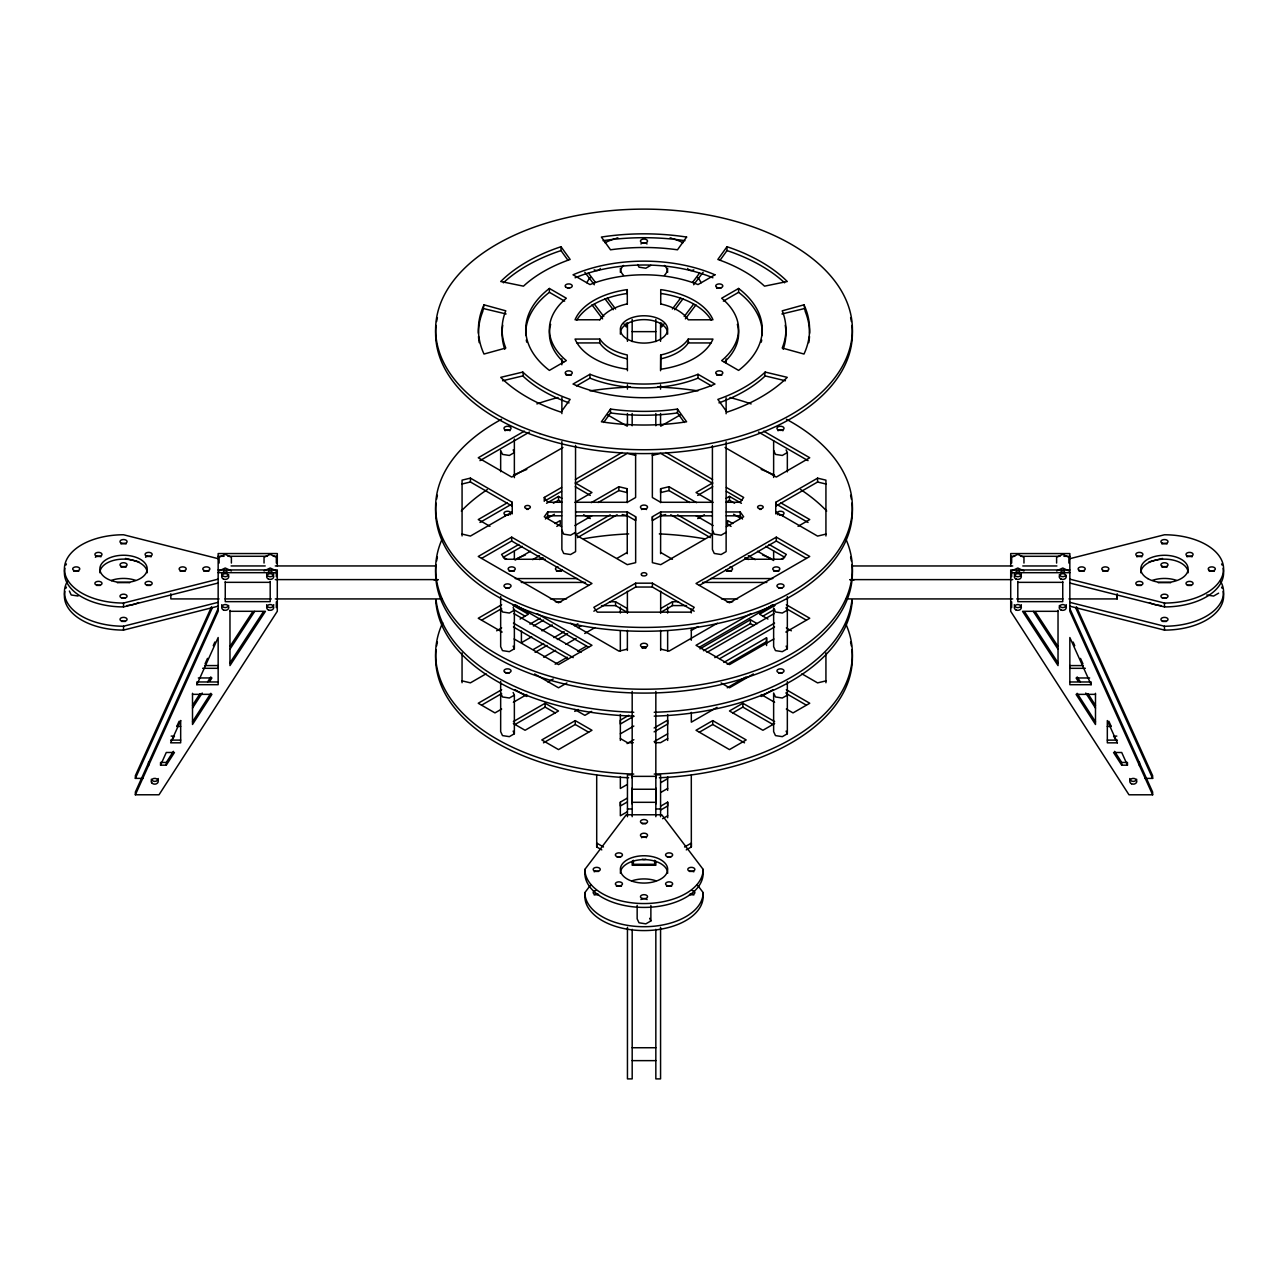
<?xml version="1.0" encoding="UTF-8"?>
<svg xmlns="http://www.w3.org/2000/svg" width="1288" height="1288" viewBox="0 0 1288 1288"><rect width="100%" height="100%" fill="white"/><g stroke="black" fill="none" stroke-linecap="round" stroke-linejoin="round"><path stroke-width="1.5" d="M627.369 650.408L627.385 630.363M627.385 613.297L627.385 591.256M632.183 803.986L632.183 787.998M632.183 778L632.183 691.398M655.834 803.986L655.834 787.998M655.834 778L655.834 691.398M660.615 553.711L660.631 513.88M660.631 502.658L660.631 488.716L669.003 486.719L696.599 502.642M1068.96 598.92L1117.163 598.92L1117.163 593.768M483.998 304.821L482.742 307.719A165.572 95.602 0 0 0 482.742 351.141L483.998 354.039L505.781 348.034A141.922 81.933 0 0 1 505.781 310.827L483.998 304.821L482.742 311.583A165.572 95.602 0 0 0 478.428 333.286M211.586 606.712L135.369 775.666L135.369 778.387L143.242 778.387M135.369 778.387L212.407 607.63M218.155 608.564L135.369 792.039L135.369 794.777L159.02 794.777L277.29 611.301L277.29 569.94L218.155 569.94M135.369 794.777L218.155 611.301L218.155 553.55L277.29 553.55L277.29 565.947M176.81 726.4L179.129 721.248M205.05 663.819L207.513 658.377M213.244 645.674L214.871 642.036M160.549 765.169L166.281 752.482L174.46 752.482L166.281 765.169L160.549 765.169L160.549 762.448L166.281 762.448L173.429 751.339M196.855 684.685L218.155 637.512L218.155 684.685L196.855 684.685L196.855 681.964L218.155 681.964M192.508 705.357L200.059 693.636M207.609 681.932L210.846 676.908M171.385 740.858L174.46 736.092L171.175 736.092M192.508 708.094L202.216 693.024M209.767 681.304L211.924 677.955L198.336 677.955M192.508 721.747L210.846 693.298M229.972 646.447L252.561 611.913M229.972 649.184L254.702 611.365M229.972 662.837L263.316 611.864M610.528 409.053L601.383 421.804L606.407 422.528A165.572 95.602 0 0 0 681.594 422.528L686.617 421.804L677.472 409.053L676.232 409.23A141.922 81.933 0 0 1 611.768 409.23L610.528 409.053L610.528 412.917L603.669 422.48M726.996 246.716L717.851 259.468L718.946 259.838A141.922 81.933 0 0 1 764.525 286.161L787.274 281.509L784.617 278.949A165.572 95.602 0 0 0 731.439 248.246L726.996 246.716L726.996 250.58L720.137 260.144M561.665 511.932L547.722 511.932L544.261 516.762L561.552 526.728M545.42 519.016L547.722 515.796L547.722 511.932M672.368 308.991L680.644 298.059M692.477 282.458L699.577 273.088M664.093 323.771L661.726 326.894L661.726 323.03M674.735 309.732L683.01 298.8M693.652 284.761L703.119 272.267M684.202 316.558L693.652 304.081M685.377 318.861L696.019 304.821M584.881 869.4L626.274 814.773L661.758 814.773L703.151 869.4L703.151 873.264A59.135 34.148 0 0 1 644.016 907.412A59.135 34.148 0 0 1 584.881 873.264L584.881 869.4A59.135 34.148 0 0 0 644.016 903.548A59.135 34.148 0 0 0 703.151 869.4M697.243 884.775L703.151 892.584L703.151 896.448A59.135 34.148 0 0 1 644.016 930.58A59.135 34.148 0 0 1 584.881 896.448L584.881 892.584L590.789 884.775M765.185 372.071L764.525 372.699A141.922 81.933 0 0 1 718.946 399.006L717.851 399.393L726.996 412.144L731.439 410.614A165.572 95.602 0 0 0 784.617 379.912L787.274 377.352L765.185 372.071L764.525 376.563A141.922 81.933 0 0 1 718.946 402.87M549.396 288.464L547.867 289.655A118.271 68.28 0 0 0 547.867 369.205L549.396 370.397L566.334 360.608L565.335 359.771A94.62 54.627 0 0 1 565.335 299.074L566.334 298.236L549.396 288.464L549.396 292.328L547.867 293.519A118.271 68.28 0 0 0 525.794 335.524M650.843 265.328L645.819 268.226L638.961 267.163L637.737 264.539M589.985 374.277L573.047 384.049L575.108 384.935A118.271 68.28 0 0 0 712.892 384.935L714.953 384.049L698.016 374.277L696.567 374.84A94.62 54.627 0 0 1 591.434 374.84L589.985 374.277L589.985 378.125L576.428 385.949M738.604 288.464L721.666 298.236L722.665 299.074A94.62 54.627 0 0 1 722.665 359.771L721.666 360.608L738.604 370.397L740.133 369.205A118.271 68.28 0 0 0 740.133 289.655L738.604 288.464L738.604 292.328L740.133 293.519A118.271 68.28 0 0 1 762.206 335.524M723.357 301.134L738.604 292.328M524.361 431.142L478.251 457.771L511.69 477.075L562.937 447.5M479.957 460.637L529.497 432.044M507.279 502.803L478.251 519.563L489.955 526.325M479.957 522.445L510.708 504.703M512.238 511.932L470.426 536.066L462.07 534.069M661.05 426.022L680.225 414.945M544.261 501.306L544.261 497.442L561.552 487.46M575.382 479.474L622.072 452.523M545.983 500.308L561.552 491.324M575.382 483.338L627.256 453.392L635.612 455.389M546.579 503.302L558.525 496.395L561.874 498.327M553.405 503.222L558.525 500.259L561.874 502.191M511.69 537.144L478.251 556.464L558.525 602.816L591.981 583.496L511.69 537.144L511.69 541.008L588.568 585.38M547.577 518.179L554.404 514.234M574.899 502.401L591.981 492.531L575.253 482.871M481.583 558.396L511.69 541.008M518.822 544.47L501.563 554.436L505.025 559.266L545.178 559.266M555.064 523.54L560.232 520.561L560.232 524.409L556.786 526.406M591.273 502.642L618.852 486.719L627.224 488.716L627.224 502.658M522.268 546.337L503.286 557.302L506.683 559.169M598.163 502.513L618.852 490.583L627.224 492.579L627.224 488.716M515.12 560.087L530.495 551.216M574.899 525.568L591.981 515.715M575.591 532.314L570.568 535.212L563.709 534.15L561.874 530.189M532.62 559.668L539.527 555.692M575.752 534.778L610.222 514.862M539.527 559.556L542.973 557.559M577.475 537.643L617.129 514.749M665.654 514.556L660.631 515.747L652.372 520.577L652.372 516.73L660.647 511.948L712.361 511.948M501.66 604.748L478.251 618.256L502.159 632.07M712.747 482.871L696.019 492.531L713.101 502.401M481.583 620.188L501.66 608.612M697.694 495.429L712.747 486.735M513.139 607.501L514.363 610.142L509.356 613.04L502.497 611.977L500.662 608.033M786.115 449.915L787.338 452.555L782.315 455.453L775.473 454.39L773.637 450.43M617.129 558.284L627.272 552.423M496.637 630.814L501.66 627.916M726.126 498.327L729.475 496.395L741.421 503.302M520.062 619.045L528.418 614.215L513.365 605.521M697.694 518.597L704.375 514.749M726.126 502.191L729.475 500.259L734.595 503.222M529.948 624.133L540.219 618.208M533.377 626.016L543.633 620.091M531.67 636.787L521.415 642.712L521.399 631.023M541.942 630.862L552.198 624.938M514.363 610.142L514.363 648.782L509.356 651.664L502.497 650.617L500.662 646.657L500.662 596.441M712.57 534.729L660.744 564.659L652.372 562.663L652.372 516.73M726.384 526.76L743.659 516.778L740.197 511.948L726.271 511.948M635.66 583.174L593.849 607.324L597.31 612.154L690.738 612.154L694.2 607.324L652.388 583.174L635.66 583.174L635.66 587.038L593.849 611.188M825.93 484.014L817.574 482.018L775.746 506.152L775.746 502.304L817.574 478.154L825.93 480.15L825.93 535.969M726.126 532.314L721.103 535.212L714.26 534.15L712.409 530.189M486.107 673.801L470.426 682.849L462.054 680.853M533.393 649.458L543.649 643.533M553.921 637.608L564.176 631.684M574.448 625.759L577.861 623.794M535.1 652.34L547.078 645.417M557.334 639.492L567.606 633.567M577.861 627.642L581.274 625.678M543.665 657.186L555.627 650.279M565.899 644.354L576.155 638.429M584.704 633.503L594.976 627.578M501.66 689.724L478.234 703.248L494.962 712.908L501.66 709.044M481.583 705.18L501.66 693.588M555.144 664.222L567.267 657.218M577.652 651.229L586.298 646.238M776.31 537.144L696.019 583.496L729.475 602.816L809.75 556.464L776.31 537.144L776.31 541.008L699.432 585.38M798.045 526.325L809.75 519.563L780.721 502.803M660.664 608.548L672.497 601.721L678.518 601.721M513.139 692.493L514.363 695.134L509.356 698.016L502.497 696.969L500.662 693.008M660.664 612.412L672.497 605.585L686.536 605.585M547.996 682.012L553.212 679.001M513.365 702.282L526.744 694.554M566.897 682.962L558.525 687.792L534.617 673.978M781.317 559.169L784.666 557.237L765.603 546.321M513.365 721.586L545.146 703.248L558.525 710.976L525.069 730.28L513.365 723.518M515.039 724.484L545.146 707.112L555.176 712.908M691.302 630.46L698.048 626.548M514.363 695.134L514.363 733.758L509.356 736.656L502.497 735.593L500.662 731.632L500.662 681.416M717.352 623.215L669.036 651.116L660.664 649.12M574.738 711.411L578.119 709.463M750.679 613.748L696.019 645.304L729.475 664.608L773.879 638.977M699.432 647.188L772.881 604.78M575.253 720.62L541.797 739.94L558.525 749.6L591.981 730.28L575.253 720.62L575.253 724.484L543.472 742.838M774.619 605.521L759.566 614.215L767.938 619.045M591.627 711.443L584.881 715.355L574.738 709.495M699.964 648.878L750.405 619.753L757.167 623.666M762.915 616.147L774.619 609.385M703.441 650.73L750.405 623.617L753.786 625.566M706.999 652.372L774.249 613.539M714.808 657.621L774.587 623.102M719.928 658.538L774.587 626.966M628.769 715.307L620.333 720.185L620.333 724.049L633.841 716.241M723.808 662.451L766.553 637.769L766.569 645.562M727.221 664.334L766.553 641.617L766.553 637.769M785.841 632.07L809.75 618.256L786.34 604.748M620.333 733.838L633.841 726.046M787.338 596.634L787.338 648.782L782.315 651.664L775.473 650.617L773.637 646.657L773.637 608.033L775.473 611.977L782.315 613.04L787.338 610.142L786.115 607.501M627.095 743.595L633.857 739.698M654.127 727.994L667.635 720.185L667.635 724.049L654.127 731.858M727.237 687.792L746.058 676.924M753.383 673.978L729.475 687.792L721.103 682.962M654.127 741.647L667.635 733.854M716.981 707.37L691.318 722.182L691.318 712.393M667.667 738.571L660.583 742.677L654.739 742.677M712.731 720.62L696.019 730.28L729.459 749.6L746.187 739.94L712.731 720.62L712.731 724.484L744.512 742.838M774.619 721.586L742.838 703.248L729.459 710.976L762.915 730.28L774.619 723.518M699.352 732.212L712.731 724.484M732.808 712.908L742.838 707.112L772.945 724.484M761.24 696.486L772.945 689.724M627.111 784.569L620.349 788.465L620.349 776.761M627.111 802.086L620.349 805.982L620.349 802.118L627.111 798.222M660.889 782.573L667.651 778.677M627.111 811.875L620.349 815.787L620.349 802.118M660.905 792.378L667.651 788.465M660.905 806.03L667.667 802.134L667.667 817.703M787.338 681.61L787.338 733.758L782.315 736.656L775.473 735.593L773.637 731.632L773.637 693.008L775.473 696.969L782.315 698.016L787.338 695.134L786.115 692.493M660.905 809.894L667.667 805.998L667.667 802.134M662.612 818.701L667.667 815.787M684.572 847.005L691.334 843.109L691.334 846.957L686.263 849.887M650.875 905.496L650.875 920.952L645.851 923.85L638.993 922.788L637.158 918.827L637.158 905.319M1218.625 593.156L1213.602 596.054L1206.759 594.992M219.105 570.906L225.255 568.008L231.389 570.906M264.04 570.906L270.19 568.008L276.34 570.906L276.34 576.702M1056.611 570.922L1062.745 568.024L1068.895 570.922M711.572 385.949L698.016 378.125L696.567 378.704A94.62 54.627 0 0 1 591.434 378.704L589.985 378.125M561.005 246.716L556.561 248.246A165.572 95.602 0 0 0 503.383 278.949L500.726 281.509L523.475 286.161A141.922 81.933 0 0 1 569.054 259.838L570.149 259.468L561.005 246.716L561.005 250.58L567.863 260.144M561.005 250.58L556.561 252.11A165.572 95.602 0 0 0 503.383 282.813M218.155 558.67L123.535 534.761A59.135 34.148 0 0 0 64.4 568.91A59.135 34.148 0 0 0 123.535 603.042L218.155 579.149M64.899 568.314A59.135 34.148 0 0 0 123.535 606.906L218.155 583.013M67.54 581.113A59.135 34.148 0 0 0 123.535 626.226L218.155 602.333M64.899 591.498A59.135 34.148 0 0 0 123.535 630.09L218.155 606.181M1069.845 558.686L1164.465 534.778A59.135 34.148 0 0 1 1223.6 568.926A59.135 34.148 0 0 1 1164.465 603.058L1069.845 579.165M1149.025 561.858L1162.533 558.445M522.815 372.071L500.726 377.352L503.383 379.912A165.572 95.602 0 0 0 556.561 410.614L561.005 412.144L570.149 399.393L569.054 399.006A141.922 81.933 0 0 1 523.475 372.699L522.815 372.071L523.475 376.563A141.922 81.933 0 0 0 569.054 402.87M804.002 304.821L782.219 310.827A141.922 81.933 0 0 1 782.219 348.034L804.002 354.039L805.258 351.141A165.572 95.602 0 0 0 805.258 307.719L804.002 304.821L805.258 311.583A165.572 95.602 0 0 1 809.572 333.286M502.578 380.765L522.815 375.919M781.913 313.966L804.002 308.685M512.238 513.864L512.238 502.272L470.426 478.122L462.07 480.134L462.07 535.937M462.07 483.998L470.426 481.986L512.238 506.136L512.238 502.272M652.356 455.389L660.712 453.392L712.57 483.354M689.692 502.513L669.003 490.583L660.631 492.579L660.631 488.716M825.93 534.101L817.574 536.098L775.762 511.964M627.369 649.152L618.997 651.148L570.697 623.247M825.93 680.885L817.574 682.881L801.893 673.833M627.272 303.871L627.337 303.871A47.221 27.273 0 0 0 599.87 319.827M660.551 370.735L660.728 354.973A47.221 27.273 0 0 0 688.243 339.082L712.956 339.082L712.538 340.032A70.969 40.974 0 0 1 662.37 368.996L660.728 369.237M660.664 358.853L660.728 358.837A47.302 27.306 0 0 0 688.806 342.061M603.058 240.679L606.407 240.196A165.572 95.602 0 0 1 681.594 240.196L684.942 240.679M627.32 304.161L627.272 289.623L625.63 289.848A70.969 40.974 0 0 0 575.462 318.828L575.044 319.778L599.741 319.778M684.331 422.48L677.472 412.917L676.232 413.094A141.922 81.933 0 0 1 611.768 413.094L610.528 412.917M576.944 342.946L599.725 342.914A47.302 27.306 0 0 0 627.304 358.853M632.167 331.644L655.817 331.644M711.057 342.946L688.259 342.946L688.259 339.082M561.665 502.272L547.722 502.272L544.261 497.442M575.591 502.272L627.353 502.288L635.628 497.506L635.612 453.521M712.361 502.288L660.647 502.288L652.356 497.506L652.356 453.537M726.287 502.288L740.214 502.288L743.675 497.458L726.384 487.476M575.591 511.932L627.353 511.932L635.644 516.713L635.66 562.663L627.288 564.659L575.398 534.713M547.722 515.796L561.665 515.796M575.591 515.796L627.353 515.796L635.644 520.577L635.644 516.713M712.361 515.812L660.647 515.812L660.647 511.948M726.271 515.812L740.197 515.812L742.5 519.032M218.155 556.287L224.064 556.287M228.008 556.287L267.437 556.287M273.346 556.287L277.29 556.287M1010.71 556.303L1014.654 556.303M1020.563 556.303L1059.992 556.303M1063.936 556.303L1069.845 556.303M744.706 559.25L782.846 559.25L786.324 554.42L769.065 544.454M231.099 565.947L265.231 565.947M275.278 565.947L435.94 565.947M852.06 565.963L1012.722 565.963M1022.769 565.963L1056.901 565.963M1069.845 569.956L1010.71 569.956L1010.71 611.317L1128.98 794.793L1152.631 794.793L1152.631 792.056L1069.845 608.58M218.155 572.677L277.29 572.677M1010.71 572.693L1069.845 572.693M515.232 578.586L577.443 578.57M710.622 578.554L772.816 578.57M275.278 579.6L437.952 579.6M850.048 579.616L1012.722 579.616M433.943 579.874L437.952 579.874M850.048 579.89L854.057 579.89M225.255 582.337L270.19 582.337M1017.81 582.353L1062.745 582.353M521.254 582.45L585.46 582.434M702.588 582.418L766.811 582.434M635.66 587.038L652.388 587.038L694.2 611.188M219.041 598.92L170.837 598.92L170.837 593.752M225.062 598.92L271.269 598.92M275.278 598.92L441.977 598.92M550.427 598.92L566.495 598.92M721.505 598.92L737.573 598.92M846.023 598.92L1012.722 598.92M1016.731 598.92L1062.938 598.92M555.37 601.754L561.391 601.754M609.546 601.754L615.567 601.754L627.385 608.58L627.385 612.444L615.567 605.618L601.512 605.618M726.674 601.738L732.695 601.738M513.236 605.618L517.245 605.618M770.82 605.601L774.829 605.601M229.972 611.301L265.457 611.301L229.972 665.574L229.972 610.271M1058.028 611.317L1022.543 611.317L1058.028 665.59L1058.028 610.287M204.599 665.574L218.155 665.574M1069.845 665.59L1083.401 665.59M202.667 668.311L218.155 668.311M1069.845 668.327L1085.333 668.327M1089.664 677.971L1076.076 677.971L1078.233 681.32M1069.845 681.98L1091.145 681.98L1091.145 684.701L1069.845 684.701L1069.845 637.528L1091.145 684.701M192.508 694.345L211.924 694.345L192.508 724.484L192.508 693.314M1095.492 694.361L1076.076 694.361L1095.492 724.5L1095.492 693.33M176.665 726.432L180.674 726.432M1107.326 726.448L1111.335 726.448M1116.825 736.108L1113.54 736.108L1116.615 740.874M170.628 740.101L180.674 740.101M1107.326 740.117L1117.372 740.117M633.31 742.677L627.465 742.677L620.365 738.571M1114.571 751.355L1121.719 762.448L1127.451 762.448L1127.451 765.185L1121.719 765.185L1113.54 752.498L1121.719 752.498L1127.451 765.185M632.183 776.358L655.834 776.358M1144.758 778.403L1152.631 778.403L1152.631 775.682L1076.414 606.729M632.183 789.254L655.834 789.254M632.183 802.311L655.834 802.311M627.449 808.977L632.183 808.977M655.834 808.977L660.567 808.977M632.183 1047.74L655.834 1047.74M632.183 1060.636L655.834 1060.636M660.728 293.487L662.37 293.712A70.969 40.974 0 0 1 711.201 320.116M627.272 369.237L625.63 368.996A70.969 40.974 0 0 1 575.462 340.032L575.044 339.082L599.725 339.05L599.741 342.946M78.069 596.038L71.21 594.976L69.375 591.031M483.998 308.685L506.087 313.966M765.185 375.919L785.422 380.765M622.201 514.556L627.224 515.747L627.353 511.932M1069.845 583.029L1164.465 606.922A59.135 34.148 0 0 0 1223.101 568.33M1069.845 602.349L1164.465 626.242A59.135 34.148 0 0 0 1220.46 581.13M1069.845 606.197L1164.465 630.106A59.135 34.148 0 0 0 1223.101 591.514M125.467 558.429L138.975 561.842M726.996 250.58L731.439 252.11A165.572 95.602 0 0 1 784.617 282.813M1023.96 570.922L1017.81 568.024L1011.66 570.922L1011.66 576.718M549.396 292.328L564.643 301.134M763.639 431.142L809.75 457.771L776.31 477.075L725.064 447.5M758.503 432.044L808.043 460.637M777.292 504.703L808.043 522.445M607.727 414.945L626.902 426.006M665.896 452.523L712.57 479.49M726.384 491.34L741.952 500.324M733.596 514.234L740.423 518.179M776.31 541.008L806.417 558.396M732.808 523.54L727.623 520.545L727.623 524.409L731.085 526.406M696.019 515.715L713.101 525.568M757.505 551.216L772.881 560.087M677.617 514.862L712.119 534.761M748.344 555.675L755.251 559.668M670.726 514.749L710.38 537.627M744.899 557.543L748.344 559.539M575.253 486.735L590.307 495.429M786.34 608.612L806.417 620.188M660.615 552.439L672.433 559.266M786.34 627.916L791.363 630.814M583.625 514.749L590.307 518.597M786.324 689.724L809.75 703.248L793.022 712.908L786.324 709.044M786.324 693.588L806.401 705.18M761.24 694.554L774.619 702.282M537.321 613.748L591.981 645.304L558.525 664.608L514.121 638.977M515.12 604.78L588.568 647.188M513.365 609.385L525.069 616.147M513.799 613.555L581.049 652.404M513.413 623.102L573.192 657.621M513.413 626.966L568.072 658.538M515.039 689.724L526.744 696.486M575.253 724.484L588.632 732.212M603.476 846.989L596.714 843.093L596.714 846.957L601.786 849.887M588.407 273.088L595.491 282.458M607.324 298.059L615.6 308.991M584.849 272.267L594.315 284.761M604.957 298.8L613.233 309.732M623.875 323.771L626.242 326.894L626.242 323.03M594.315 304.081L603.782 316.558M591.949 304.821L602.591 318.861M1035.439 611.929L1058.028 646.463M1033.298 611.381L1058.028 649.2M1024.685 611.881L1058.028 662.853M1077.154 676.924L1080.39 681.948M1087.941 693.652L1095.492 705.373M1085.784 693.041L1095.492 708.11M1077.154 693.314L1095.492 721.763M786.115 646.141L787.338 648.782M786.115 731.117L787.338 733.758M513.139 449.915L514.363 452.555L509.356 455.453L502.497 454.39L500.662 450.43L500.662 471.682M649.651 918.312L650.875 920.952M513.139 646.141L514.363 648.782M513.139 731.117L514.363 733.758M1075.593 607.646L1152.631 778.403M1152.631 794.793L1069.845 611.317L1069.845 553.566L1010.71 553.566L1010.71 565.963M1073.129 642.052L1074.755 645.691M1080.487 658.393L1082.95 663.835M1108.871 721.264L1111.19 726.4M660.664 354.989L660.712 369.543M775.746 502.304L775.762 513.896M691.286 609.031L691.286 612.927M691.302 628.544L691.302 640.249M691.302 775.151L691.334 846.957M667.635 607.083L667.635 613.056M667.635 630.862L667.651 650.907M667.667 714.55L667.667 740.439M667.651 776.761L667.651 790.381M627.224 513.88L627.256 553.711M620.333 607.083L620.333 613.056M620.333 630.862L620.333 650.907M620.349 714.55L620.365 740.439M596.698 775.151L596.714 846.957M1164.465 603.058L1164.465 606.922M1164.465 626.242L1164.465 630.106M1139.429 761.997L1139.429 765.861M1121.719 762.448L1121.719 765.185M1117.163 595.072L1117.163 598.92M1068.895 563.065L1068.895 557.269L1062.745 554.371L1056.611 557.269L1056.611 563.065M1062.745 581.548L1062.745 601.657L1017.81 601.657L1017.81 581.548M1023.96 563.065L1023.96 557.269L1017.81 554.371L1011.66 557.269L1011.66 563.065M1011.66 601.818L1011.66 607.614M825.93 652.919L825.93 682.753M817.574 478.154L817.574 482.018M787.338 452.555L787.338 471.859M773.637 440.77L773.637 477.462M773.637 550.861L773.637 560.521M750.405 619.753L750.405 623.617M742.838 703.248L742.838 707.112M740.197 511.948L740.197 515.812M729.475 496.395L729.475 500.259M726.126 358.901L726.126 362.926M726.126 397.783L726.126 413.77M726.126 441.784L726.126 551.618L721.103 554.516L714.26 553.454L712.409 549.509L712.409 445.696M698.016 374.277L698.016 378.125M677.472 409.053L677.472 412.917M672.497 601.721L672.497 605.585M669.003 486.719L669.003 490.583M660.728 304.177L660.728 289.623L662.37 289.848A70.969 40.974 0 0 1 712.538 318.828L712.956 319.778L688.275 319.81A47.221 27.273 0 0 0 660.728 303.952M660.551 323.03L660.551 341.336M660.551 384.806L660.551 389.137M660.551 413.529L660.551 425.764M660.664 591.224L660.664 613.249M660.664 630.331L660.664 650.376M660.567 816.705L660.567 774.845L655.834 774.845L655.834 816.705M660.567 927.344L660.567 1078.893L655.834 1078.893L655.834 929.324M655.817 319.408L655.817 341.578M655.817 413.512L655.817 425.764M655.834 861.27L655.834 865.262L632.183 865.262L632.183 861.27M654.658 860.304L654.658 864.296L633.374 864.296L633.374 860.304M652.388 583.174L652.388 587.038M632.167 319.408L632.167 341.578M632.167 413.512L632.167 425.764M632.183 816.705L632.183 774.845L627.449 774.845L627.449 816.705M632.183 929.324L632.183 1078.893L627.449 1078.893L627.449 927.344M627.272 289.623L627.272 293.487L625.63 293.712A70.969 40.974 0 0 0 576.799 320.116M627.433 323.03L627.433 341.336M627.433 370.735L627.272 354.973A47.221 27.273 0 0 1 599.87 339.082M627.433 384.806L627.433 389.137M627.433 413.529L627.433 425.764M618.852 486.719L618.852 490.583M615.567 601.754L615.567 605.618M575.543 445.39L575.591 551.634L570.568 554.532L563.709 553.47L561.874 549.509L561.874 441.671M561.842 358.772L561.842 364.794M561.874 397.67L561.874 413.641M558.525 496.395L558.525 500.259M545.146 703.248L545.146 707.112M514.363 439.031L514.363 477.655M514.363 551.055L514.363 558.783M470.426 478.122L470.426 481.986M462.054 652.887L462.054 682.721M276.34 563.049L276.34 557.253L270.19 554.355L264.04 557.253L264.04 563.049M276.34 601.802L276.34 607.598M270.19 581.532L270.19 601.641L225.255 601.641L225.255 581.532M231.389 563.049L231.389 557.253L225.255 554.355L219.105 557.253L219.105 563.049M166.281 762.448L166.281 765.169M148.571 761.981L148.571 765.845M123.535 603.042L123.535 606.906M123.535 626.226L123.535 630.09M158.263 778.532A3.542 2.898 0 0 1 151.292 779.272M228.668 605.457A3.542 2.898 0 0 1 221.697 604.7M273.732 604.7A3.542 2.898 0 0 1 270.19 607.598A3.542 2.898 0 0 1 266.648 604.7M273.732 573.804A3.542 2.898 0 0 1 270.19 576.702A3.542 2.898 0 0 1 266.648 573.804M268.419 571.292A3.542 2.898 0 0 1 271.961 571.292M228.668 574.561A3.542 2.898 0 0 1 221.697 573.804M223.468 571.292A3.542 2.898 0 0 1 227.026 571.292M1136.708 779.288A3.542 2.898 0 0 1 1129.737 778.548M1066.303 604.716A3.542 2.898 0 0 1 1059.332 605.473M1021.352 604.716A3.542 2.898 0 0 1 1017.81 607.614A3.542 2.898 0 0 1 1014.268 604.716M1021.352 573.82A3.542 2.898 0 0 1 1017.81 576.718A3.542 2.898 0 0 1 1014.268 573.82M1016.039 571.309A3.542 2.898 0 0 1 1019.581 571.309M1065.82 575.269A3.542 2.898 0 0 1 1059.332 574.577M1060.974 571.309A3.542 2.898 0 0 1 1064.532 571.309M716.756 288.383A3.542 2.045 0 0 1 721.039 288.061M716.756 375.291A3.542 2.045 0 0 1 721.779 375.291M566.221 375.291A3.542 2.045 0 0 1 571.244 375.291M567.783 287.836A3.542 2.045 0 0 1 569.618 287.836M505.009 430.723A3.542 2.045 0 0 1 510.032 430.723M778.709 588.004A3.542 2.045 0 0 1 782.251 588.004M777.968 430.723A3.542 2.045 0 0 1 782.991 430.723M505.749 588.004A3.542 2.045 0 0 1 509.291 588.004M505.749 672.98A3.542 2.045 0 0 1 509.291 672.98M505.009 515.715A3.542 2.045 0 0 1 508.438 515.184A3.542 2.045 0 0 1 504.027 513.654A3.542 2.045 0 0 1 507.214 511.256A3.542 2.045 0 0 1 511.062 513.3M782.991 515.715A3.542 2.045 0 0 0 779.562 515.184A3.542 2.045 0 0 0 783.973 513.654A3.542 2.045 0 0 0 780.786 511.256A3.542 2.045 0 0 0 776.938 513.3M778.709 672.98A3.542 2.045 0 0 1 782.251 672.98M640.941 899.555A3.542 2.045 0 0 1 647.091 899.555M73.722 571.325A3.542 2.045 0 0 1 78.729 571.325M640.909 243.931A3.542 2.045 0 0 1 647.059 243.931M1209.271 571.341A3.542 2.045 0 0 1 1214.278 571.341M65.946 565.013A59.135 34.148 0 0 1 66.413 563.935M180.159 571.325A3.542 2.045 0 0 1 185.182 571.325M203.794 571.325A3.542 2.045 0 0 1 208.833 571.325M145.544 557.253A3.542 2.045 0 0 1 151.131 556.835M146.848 585.476A3.542 2.045 0 0 1 150.39 585.476M96.664 585.476A3.542 2.045 0 0 1 100.223 585.476M95.376 557.253A3.542 2.045 0 0 1 100.963 556.835M121.764 598.308A3.542 2.045 0 0 1 125.306 598.308M121.024 544.003A3.542 2.045 0 0 1 126.047 544.003M99.884 572.774A23.651 13.653 0 0 1 123.535 559.121A23.651 13.653 0 0 1 147.186 572.774M138.75 602.543A23.651 13.653 0 0 1 126.627 605.618M111.702 580.26A23.651 13.653 0 0 1 135.369 580.26M65.946 588.197A59.135 34.148 0 0 1 66.413 587.103M121.764 621.492A3.542 2.045 0 0 1 125.306 621.492M121.024 567.187A3.542 2.045 0 0 1 126.047 567.187M117.417 582.756A23.651 13.653 0 0 1 129.653 582.756M641.505 837.683A3.542 2.045 0 0 1 646.528 837.683M642.213 823.708A3.542 2.045 0 0 1 645.787 823.692M617.145 857.003A3.542 2.045 0 0 1 620.703 857.003M667.329 857.003A3.542 2.045 0 0 1 670.871 857.003M666.588 886.305A3.542 2.045 0 0 1 671.611 886.305M616.421 886.305A3.542 2.045 0 0 1 621.428 886.305M689.547 871.493A3.542 2.045 0 0 1 693.83 871.815M594.203 871.815A3.542 2.045 0 0 1 598.485 871.493M620.365 873.264A23.651 13.653 0 0 1 644.016 859.611A23.651 13.653 0 0 1 667.667 873.264M703.151 892.584A59.135 34.148 0 0 1 644.016 926.716A59.135 34.148 0 0 1 584.881 892.584M692.236 890.604A3.542 2.045 0 0 1 694.602 893.357A3.542 2.045 0 0 1 689.547 894.355M598.485 894.355A3.542 2.045 0 0 1 593.43 893.357A3.542 2.045 0 0 1 595.781 890.604M632.183 880.75A23.651 13.653 0 0 1 655.834 880.75M689.547 894.661A3.542 2.045 0 0 1 693.83 894.999M594.203 894.999A3.542 2.045 0 0 1 598.485 894.661M1221.588 563.951A59.135 34.148 0 0 1 1222.054 565.029M1102.818 571.341A3.542 2.045 0 0 1 1107.841 571.341M1079.151 571.341A3.542 2.045 0 0 1 1084.19 571.341M1137.61 585.493A3.542 2.045 0 0 1 1141.152 585.493M1136.869 556.851A3.542 2.045 0 0 1 1141.893 556.851M1187.037 556.851A3.542 2.045 0 0 1 1192.06 556.851M1187.778 585.493A3.542 2.045 0 0 1 1191.336 585.493M1161.953 544.019A3.542 2.045 0 0 1 1166.976 544.019M1162.694 598.324A3.542 2.045 0 0 1 1166.236 598.324M1140.814 572.79A23.651 13.653 0 0 1 1164.465 559.137A23.651 13.653 0 0 1 1188.116 572.79M1161.374 605.634A23.651 13.653 0 0 1 1149.25 602.559M1152.631 580.276A23.651 13.653 0 0 1 1176.298 580.276M1221.588 587.119A59.135 34.148 0 0 1 1222.054 588.214M1161.953 567.203A3.542 2.045 0 0 1 1166.976 567.203M1162.694 621.508A3.542 2.045 0 0 1 1166.236 621.508M1158.347 582.772A23.651 13.653 0 0 1 1170.583 582.772M620.333 272.267A23.651 13.653 0 0 1 623.505 265.441M664.479 265.441A23.651 13.653 0 0 1 667.635 272.267M604.99 242.74A59.135 34.148 0 0 1 614.424 238.844M616.115 238.296A59.135 34.148 0 0 1 617.838 237.797M670.146 237.797A59.135 34.148 0 0 1 671.869 238.296M673.56 238.844A59.135 34.148 0 0 1 682.978 242.74M600.224 268.403A3.542 2.045 0 0 1 599.757 269.433M599.194 269.852A3.542 2.045 0 0 1 594.171 269.852M693.797 269.852A3.542 2.045 0 0 1 688.79 269.852M688.227 269.433A3.542 2.045 0 0 1 687.744 268.403M667.635 268.403A23.651 13.653 0 0 1 664.479 275.246M623.505 275.246A23.651 13.653 0 0 1 620.333 268.403M586.861 282.748A59.135 34.148 0 0 1 590.129 277.5M697.855 277.5A59.135 34.148 0 0 1 701.107 282.748M642.245 647.381A3.542 2.045 0 0 1 645.803 647.381M645.787 859.241A3.542 2.045 0 0 1 642.245 859.241M642.245 648.347A3.542 2.045 0 0 1 645.787 648.347M556.496 571.325A3.542 2.045 0 0 1 558.09 570.793L559.926 570.793A3.542 2.045 0 0 1 561.52 571.325M509.195 571.325A3.542 2.045 0 0 1 514.202 571.325M726.48 571.341A3.542 2.045 0 0 1 727.221 571.019L729.91 570.809A3.542 2.045 0 0 1 731.504 571.341M773.798 571.341A3.542 2.045 0 0 1 778.805 571.341M851.948 325.429A208.398 120.315 0 0 1 644 453.601A208.398 120.315 0 0 1 436.052 325.429M436.616 321.501A208.398 120.315 0 0 1 437.389 317.589M850.611 317.589A208.398 120.315 0 0 1 851.384 321.501M785.245 325.252A141.922 81.933 0 0 1 783.201 349.273M504.799 349.273A141.922 81.933 0 0 1 502.755 325.252M809.492 336.426A165.572 95.602 0 0 1 808.784 342.656M479.216 342.656A165.572 95.602 0 0 1 478.508 336.426M737.348 324.399A94.62 54.627 0 0 1 724.355 362.137M563.645 362.137A94.62 54.627 0 0 1 550.652 324.399M761.707 339.984A118.271 68.28 0 0 1 761.256 342.206M526.744 342.206A118.271 68.28 0 0 1 526.293 339.984M575.108 277.789A118.271 68.28 0 0 1 712.892 277.789M620.397 334.188A23.651 13.653 0 0 1 644 319.633A23.651 13.653 0 0 1 667.603 334.188M851.932 649.893A208.398 120.315 0 0 1 659.327 777.743M628.657 777.743A208.398 120.315 0 0 1 436.052 649.893M436.6 645.964A208.398 120.315 0 0 1 437.389 642.052M850.595 642.052A208.398 120.315 0 0 1 851.384 645.964M845.862 624.036A208.398 120.315 0 0 1 654.224 774.072M633.76 774.072A208.398 120.315 0 0 1 442.702 622.764M517.132 558.445A208.398 120.315 0 0 1 525.391 554.967M583.496 538.77A208.398 120.315 0 0 1 628.657 533.908M659.327 533.908A208.398 120.315 0 0 1 704.488 538.77M762.593 554.967A208.398 120.315 0 0 1 770.852 558.445M851.948 503.109A208.398 120.315 0 0 1 644 631.281A208.398 120.315 0 0 1 436.052 503.109M436.616 499.181A208.398 120.315 0 0 1 437.389 495.268M850.611 495.268A208.398 120.315 0 0 1 851.384 499.181M641.488 509.533A3.542 2.045 0 0 1 646.512 509.533M759.662 509.404A2.834 1.642 0 0 1 761.128 509.404M526.792 509.388A2.834 1.642 0 0 1 528.273 509.388M786.453 419.292A208.398 120.315 0 0 1 792.957 591.256A208.398 120.315 0 0 1 495.043 591.256A208.398 120.315 0 0 1 501.547 419.292M536.871 403.917A208.398 120.315 0 0 1 557.994 397.525M590.065 390.892A208.398 120.315 0 0 1 630.363 387.06M657.637 387.06A208.398 120.315 0 0 1 697.935 390.892M730.006 397.525A208.398 120.315 0 0 1 751.129 403.917M852.286 599.886A208.398 120.315 0 0 1 654.224 716.128M633.777 716.128A208.398 120.315 0 0 1 435.714 599.886M510.595 514.315A3.542 2.045 0 0 1 510.032 514.749M851.948 599.966A208.398 120.315 0 0 1 654.224 712.264M633.777 712.264A208.398 120.315 0 0 1 436.052 599.966M777.968 514.749A3.542 2.045 0 0 1 777.405 514.315M851.948 564.917A208.398 120.315 0 0 1 644 693.089A208.398 120.315 0 0 1 436.052 564.917M436.616 560.988A208.398 120.315 0 0 1 437.389 557.076M850.611 557.076A208.398 120.315 0 0 1 851.384 560.988M845.862 539.044A208.398 120.315 0 0 1 644 689.225A208.398 120.315 0 0 1 442.138 539.044M461.297 511.046A208.398 120.315 0 0 1 487.315 489.585M513.558 475.079A208.398 120.315 0 0 1 526.808 469.428M761.192 469.428A208.398 120.315 0 0 1 774.442 475.079M800.685 489.585A208.398 120.315 0 0 1 826.703 511.046M562.083 569.94A3.542 2.045 0 0 1 556.191 570.149A3.542 2.045 0 0 1 558.09 566.929M729.91 566.945A3.542 2.045 0 0 1 731.809 570.165A3.542 2.045 0 0 1 725.917 569.94M180.674 720.556L170.628 742.822L180.674 742.822L180.674 720.556M686.617 237.056L677.472 249.808L676.232 249.631A141.922 81.933 0 0 0 611.768 249.631L610.528 249.808L601.383 237.056L606.407 236.332A165.572 95.602 0 0 1 681.594 236.332L686.617 237.056M714.953 274.811L698.016 284.584L696.567 284.004A94.62 54.627 0 0 0 591.434 284.004L589.985 284.584L573.047 274.811L575.108 273.925A118.271 68.28 0 0 1 712.892 273.925L714.953 274.811M1117.372 742.838L1107.326 742.838L1107.326 720.572L1117.372 742.838M1016.039 579.053A3.542 2.898 0 0 0 1021.352 576.557A3.542 2.898 0 0 0 1016.039 574.046A3.542 2.898 0 0 0 1016.039 579.053M1131.508 783.78A3.542 2.898 0 0 0 1136.821 781.269A3.542 2.898 0 0 0 1131.508 778.773A3.542 2.898 0 0 0 1131.508 783.78M1060.974 609.965A3.542 2.898 0 0 0 1066.303 607.453A3.542 2.898 0 0 0 1060.974 604.941A3.542 2.898 0 0 0 1060.974 609.965M1016.039 609.965A3.542 2.898 0 0 0 1021.352 607.453A3.542 2.898 0 0 0 1016.039 604.941A3.542 2.898 0 0 0 1016.039 609.965M1060.974 579.053A3.542 2.898 0 0 0 1066.303 576.557A3.542 2.898 0 0 0 1060.974 574.046A3.542 2.898 0 0 0 1060.974 579.053M223.468 609.949A3.542 2.898 0 0 0 228.797 607.437A3.542 2.898 0 0 0 223.468 604.925A3.542 2.898 0 0 0 223.468 609.949M268.419 609.949A3.542 2.898 0 0 0 273.732 607.437A3.542 2.898 0 0 0 268.419 604.925A3.542 2.898 0 0 0 268.419 609.949M223.468 579.053A3.542 2.898 0 0 0 228.797 576.541A3.542 2.898 0 0 0 223.468 574.029A3.542 2.898 0 0 0 223.468 579.053M268.419 579.053A3.542 2.898 0 0 0 273.732 576.541A3.542 2.898 0 0 0 268.419 574.029A3.542 2.898 0 0 0 268.419 579.053M152.209 783.313A3.542 2.898 0 0 0 158.15 782.009A3.542 2.898 0 0 0 153.803 778.467A3.542 2.898 0 0 0 152.209 783.313M204.55 570.681A3.542 2.045 0 0 0 209.88 568.91A3.542 2.045 0 0 0 204.55 567.139A3.542 2.045 0 0 0 204.55 570.681M146.848 556.191A3.542 2.045 0 0 0 152.177 554.42A3.542 2.045 0 0 0 146.848 552.649A3.542 2.045 0 0 0 146.848 556.191M146.848 585.171A3.542 2.045 0 0 0 152.177 583.4A3.542 2.045 0 0 0 146.848 581.613A3.542 2.045 0 0 0 146.848 585.171M180.9 570.681A3.542 2.045 0 0 0 186.213 568.91A3.542 2.045 0 0 0 180.9 567.139A3.542 2.045 0 0 0 180.9 570.681M96.664 585.171A3.542 2.045 0 0 0 101.994 583.4A3.542 2.045 0 0 0 96.664 581.613A3.542 2.045 0 0 0 96.664 585.171M96.664 556.191A3.542 2.045 0 0 0 101.994 554.42A3.542 2.045 0 0 0 96.664 552.649A3.542 2.045 0 0 0 96.664 556.191M74.446 570.681A3.542 2.045 0 0 0 79.775 568.91A3.542 2.045 0 0 0 74.446 567.139A3.542 2.045 0 0 0 74.446 570.681M121.764 598.002A3.542 2.045 0 0 0 127.077 596.215A3.542 2.045 0 0 0 121.764 594.444A3.542 2.045 0 0 0 121.764 598.002M121.764 543.375A3.542 2.045 0 0 0 127.077 541.588A3.542 2.045 0 0 0 121.764 539.817A3.542 2.045 0 0 0 121.764 543.375M111.702 580.727A23.651 13.653 0 0 0 147.186 568.91A23.651 13.653 0 0 0 111.702 557.076A23.651 13.653 0 0 0 111.702 580.727M121.764 621.17A3.542 2.045 0 0 0 127.077 619.399A3.542 2.045 0 0 0 121.764 617.628A3.542 2.045 0 0 0 121.764 621.17M121.764 566.543A3.542 2.045 0 0 0 127.077 564.772A3.542 2.045 0 0 0 121.764 563.001A3.542 2.045 0 0 0 121.764 566.543M642.245 823.386A3.542 2.045 0 0 0 647.558 821.599A3.542 2.045 0 0 0 642.245 819.828A3.542 2.045 0 0 0 642.245 823.386M617.145 856.697A3.542 2.045 0 0 0 622.474 854.926A3.542 2.045 0 0 0 617.145 853.139A3.542 2.045 0 0 0 617.145 856.697M667.329 856.697A3.542 2.045 0 0 0 672.658 854.926A3.542 2.045 0 0 0 667.329 853.139A3.542 2.045 0 0 0 667.329 856.697M642.245 837.039A3.542 2.045 0 0 0 647.558 835.268A3.542 2.045 0 0 0 642.245 833.481A3.542 2.045 0 0 0 642.245 837.039M667.329 885.661A3.542 2.045 0 0 0 672.658 883.89A3.542 2.045 0 0 0 667.329 882.119A3.542 2.045 0 0 0 667.329 885.661M617.145 885.661A3.542 2.045 0 0 0 622.474 883.89A3.542 2.045 0 0 0 617.145 882.119A3.542 2.045 0 0 0 617.145 885.661M642.245 898.493A3.542 2.045 0 0 0 647.558 896.722A3.542 2.045 0 0 0 642.245 894.935A3.542 2.045 0 0 0 642.245 898.493M689.547 871.171A3.542 2.045 0 0 0 694.876 869.4A3.542 2.045 0 0 0 689.547 867.629A3.542 2.045 0 0 0 689.547 871.171M594.927 871.171A3.542 2.045 0 0 0 600.256 869.4A3.542 2.045 0 0 0 594.927 867.629A3.542 2.045 0 0 0 594.927 871.171M632.183 881.234A23.651 13.653 0 0 0 667.667 869.4A23.651 13.653 0 0 0 632.183 857.583A23.651 13.653 0 0 0 632.183 881.234M1079.167 570.375A3.542 2.045 0 0 0 1085.108 569.457A3.542 2.045 0 0 0 1080.761 566.945A3.542 2.045 0 0 0 1079.167 570.375M1136.869 584.865A3.542 2.045 0 0 0 1142.81 583.931A3.542 2.045 0 0 0 1138.463 581.435A3.542 2.045 0 0 0 1136.869 584.865M1136.869 555.885A3.542 2.045 0 0 0 1142.81 554.967A3.542 2.045 0 0 0 1138.463 552.455A3.542 2.045 0 0 0 1136.869 555.885M1102.818 570.375A3.542 2.045 0 0 0 1108.759 569.457A3.542 2.045 0 0 0 1104.412 566.945A3.542 2.045 0 0 0 1102.818 570.375M1187.037 555.885A3.542 2.045 0 0 0 1192.978 554.967A3.542 2.045 0 0 0 1188.631 552.455A3.542 2.045 0 0 0 1187.037 555.885M1187.037 584.865A3.542 2.045 0 0 0 1192.978 583.931A3.542 2.045 0 0 0 1188.631 581.435A3.542 2.045 0 0 0 1187.037 584.865M1209.271 570.375A3.542 2.045 0 0 0 1215.196 569.457A3.542 2.045 0 0 0 1210.849 566.945A3.542 2.045 0 0 0 1209.271 570.375M1161.953 543.053A3.542 2.045 0 0 0 1167.894 542.135A3.542 2.045 0 0 0 1163.547 539.624A3.542 2.045 0 0 0 1161.953 543.053M1161.953 597.68A3.542 2.045 0 0 0 1167.894 596.763A3.542 2.045 0 0 0 1163.547 594.251A3.542 2.045 0 0 0 1161.953 597.68M1147.737 578.586A23.651 13.653 0 0 0 1187.311 572.452A23.651 13.653 0 0 0 1158.347 555.74A23.651 13.653 0 0 0 1147.737 578.586M1161.953 566.237A3.542 2.045 0 0 0 1167.894 565.319A3.542 2.045 0 0 0 1163.547 562.808A3.542 2.045 0 0 0 1161.953 566.237M1161.953 620.864A3.542 2.045 0 0 0 1167.894 619.947A3.542 2.045 0 0 0 1163.547 617.435A3.542 2.045 0 0 0 1161.953 620.864M642.213 242.869A3.542 2.045 0 0 0 647.542 241.098A3.542 2.045 0 0 0 642.213 239.327A3.542 2.045 0 0 0 642.213 242.869M539.801 433.621A208.398 120.315 0 0 0 852.398 329.422A208.398 120.315 0 0 0 539.801 225.239A208.398 120.315 0 0 0 539.801 433.621M566.221 374.325A3.542 2.045 0 0 0 572.162 373.407A3.542 2.045 0 0 0 567.815 370.912A3.542 2.045 0 0 0 566.221 374.325M716.756 287.417A3.542 2.045 0 0 0 722.697 286.5A3.542 2.045 0 0 0 718.35 283.988A3.542 2.045 0 0 0 716.756 287.417M716.756 374.325A3.542 2.045 0 0 0 722.697 373.407A3.542 2.045 0 0 0 718.35 370.896A3.542 2.045 0 0 0 716.756 374.325M632.167 341.256A23.651 13.653 0 0 0 667.651 329.422A23.651 13.653 0 0 0 632.167 317.605A23.651 13.653 0 0 0 632.167 341.256M566.189 287.401A3.542 2.045 0 0 0 572.13 286.483A3.542 2.045 0 0 0 567.783 283.972A3.542 2.045 0 0 0 566.189 287.401M505.009 429.757A3.542 2.045 0 0 0 510.95 428.84A3.542 2.045 0 0 0 506.603 426.328A3.542 2.045 0 0 0 505.009 429.757M642.229 508.889A3.542 2.045 0 0 0 647.542 507.118A3.542 2.045 0 0 0 642.229 505.331A3.542 2.045 0 0 0 642.229 508.889M758.97 508.535A2.834 1.642 0 0 0 763.237 507.118A2.834 1.642 0 0 0 758.97 505.701A2.834 1.642 0 0 0 758.97 508.535M526.116 508.519A2.834 1.642 0 0 0 530.366 507.102A2.834 1.642 0 0 0 526.116 505.685A2.834 1.642 0 0 0 526.116 508.519M642.02 575.478A2.834 1.642 0 0 0 646.753 574.738A2.834 1.642 0 0 0 643.292 572.725A2.834 1.642 0 0 0 642.02 575.478M778.709 587.682A3.542 2.045 0 0 0 784.038 585.911A3.542 2.045 0 0 0 778.709 584.14A3.542 2.045 0 0 0 778.709 587.682M778.709 430.095A3.542 2.045 0 0 0 784.038 428.308A3.542 2.045 0 0 0 778.709 426.537A3.542 2.045 0 0 0 778.709 430.095M505.749 587.682A3.542 2.045 0 0 0 511.062 585.911A3.542 2.045 0 0 0 505.749 584.14A3.542 2.045 0 0 0 505.749 587.682M778.709 672.658A3.542 2.045 0 0 0 784.038 670.887A3.542 2.045 0 0 0 778.709 669.116A3.542 2.045 0 0 0 778.709 672.658M505.009 672.336A3.542 2.045 0 0 0 510.95 671.418A3.542 2.045 0 0 0 506.603 668.907A3.542 2.045 0 0 0 505.009 672.336M642.245 647.075A3.542 2.045 0 0 0 647.574 645.304A3.542 2.045 0 0 0 642.245 643.533A3.542 2.045 0 0 0 642.245 647.075M774.523 570.697A3.542 2.045 0 0 0 779.852 568.926A3.542 2.045 0 0 0 774.523 567.155A3.542 2.045 0 0 0 774.523 570.697M509.919 570.681A3.542 2.045 0 0 0 515.248 568.91A3.542 2.045 0 0 0 509.919 567.123A3.542 2.045 0 0 0 509.919 570.681"/></g></svg>
